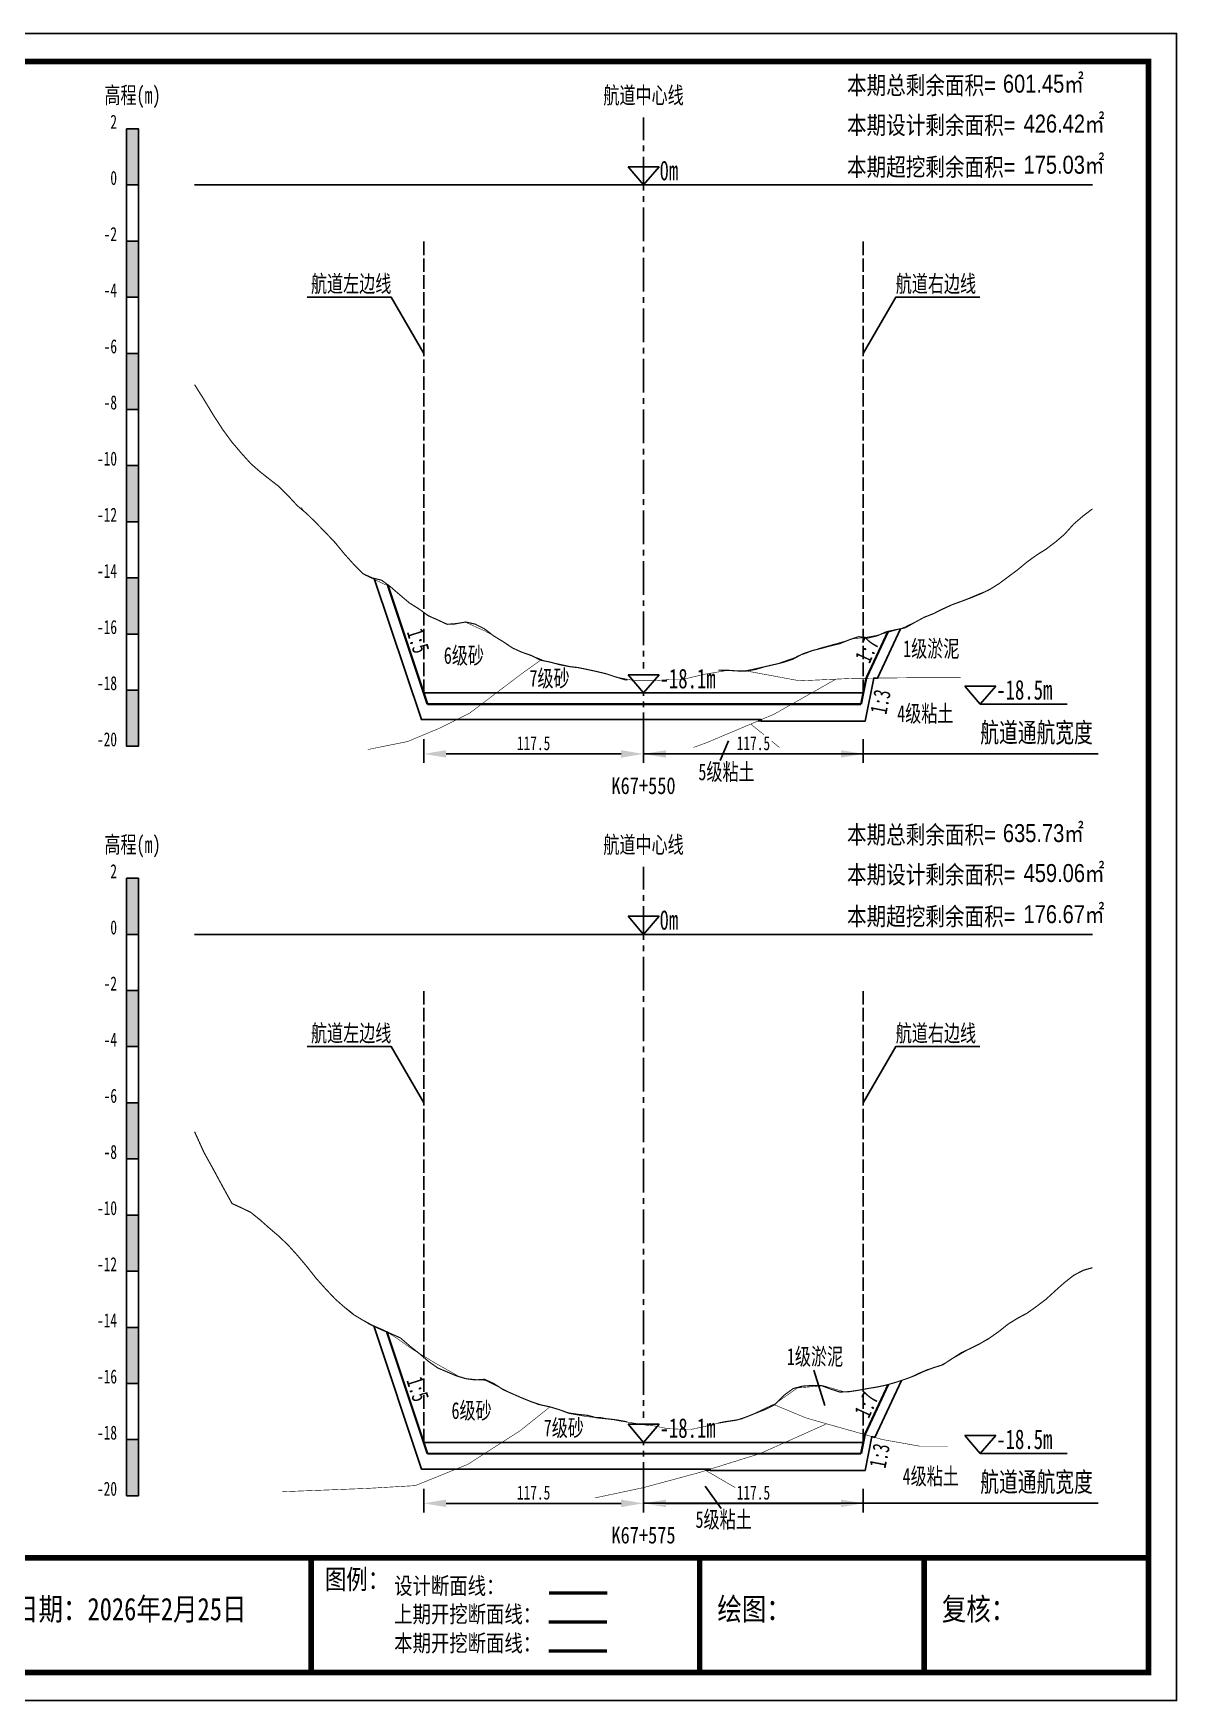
# Model space of a CAD drawing. Header units: millimetres. Extents: x 0 to 2247, y -8564 to 0.
# Drawn here: x 216.3 to 420, y -742.5 to -445.5 of the extents above; entities that cross this region are included whole.
import ezdxf
from ezdxf.enums import TextEntityAlignment as Align

# ---------------------------------------------------------------- set-up
doc = ezdxf.new("R2010")
doc.units = ezdxf.units.MM
for name, pattern in [('ACAD_ISO02W100', [15, 12, -3]), ('ACAD_ISO05W100', [33, 24, -3, 0, -3, 0, -3]), ('CENTER2', [1.125, 0.75, -0.125, 0.125, -0.125])]:
    doc.linetypes.add(name, pattern=pattern)
for name, color, linetype in [('0-航道左右边线标注', 8, 'Continuous'), ('1-疏浚底高', 7, 'Continuous'), ('1-通航宽度', 7, 'Continuous'), ('1-通航底高', 7, 'Continuous'), ('202602', 1, 'Continuous'), ('DMX', 20, 'Continuous'), ('L1', 7, 'Continuous'), ('图幅内框线', 24, 'Continuous'), ('图幅外框线', 145, 'Continuous'), ('地质分层', 6, 'Continuous'), ('坡比', 1, 'Continuous'), ('尺寸标注', 1, 'Continuous'), ('开挖线', 4, 'Continuous'), ('标尺', 7, 'Continuous'), ('桩号', 1, 'Continuous'), ('超挖框', 7, 'Continuous'), ('超挖线', 3, 'Continuous'), ('辅助框', 7, 'Continuous'), ('通航底面线', 7, 'ACAD_ISO02W100'), ('面积标注', 2, 'Continuous')]:
    doc.layers.add(name, color=color, linetype=linetype)
doc.styles.get("Standard").update_dxf_attribs({"font": 'arial.ttf'})
doc.styles.add('仿宋', font='仿宋_GB2312.ttf', dxfattribs={"width": 0.8})
doc.styles.add('仿宋GB2312', font='仿宋_GB2312.ttf', dxfattribs={"width": 0.7, "height": 2.5})
doc.styles.add('仿宋体', font='仿宋_GB2312.ttf', dxfattribs={"width": 0.8})
doc.dimstyles.new('2000', dxfattribs={"dimtxt": 3, "dimasz": 2.5, "dimexe": 1.25, "dimexo": 0.625, "dimtad": 1, "dimlfac": 2, "dimtxsty": 'Standard', "dimcen": 2.5, "dimazin": 3, "dimtfac": 1, "dimtmove": 0, "dimatfit": 3, "dimtfill": 1})

# ---------------------------------------------------------------- blocks, each defined once
blk = doc.blocks.new('标尺')
at = {"layer": '标尺', "linetype": 'Continuous'}
for points in [[(-2.116669999959412, 100), (0, 100), (0, 90), (-2.116669999959412, 90)], [(-2.116669999959412, 80), (0, 80), (0, 70), (-2.116669999959412, 70)], [(-2.116669999959412, 60), (0, 60), (0, 50), (-2.116669999959412, 50)], [(-2.116669999959412, 40), (0, 40), (0, 30), (-2.116669999959412, 30)], [(-2.116669999959412, 20), (0, 20), (0, 10), (-2.116669999959412, 10)], [(-2.116669999959412, 0), (0, 0), (0, -10), (-2.116669999959412, -10)]]:
    blk.add_hatch(color=256, dxfattribs=at).paths.add_polyline_path(points)
for p, q in [((-2.116669999959412, -10), (-2.116669999959412, 100)), ((0, -10), (0, 100)), ((-2.116669999959412, 80), (0, 80)), ((-2.116669999959412, 70), (0, 70)), ((-2.116669999959412, 60), (0, 60)), ((-2.116669999959412, 50), (0, 50)), ((-2.116669999959412, 40), (0, 40)), ((-2.116669999959412, 30), (0, 30)), ((-2.116669999959412, 20), (0, 20)), ((-2.116669999959412, 10), (0, 10)), ((-2.116669999959412, 0), (0, 0)), ((-2.116669999959412, -10), (0, -10))]:
    blk.add_line(p, q, dxfattribs=at)
at = {"layer": '标尺'}
for points in [[(-2.116669999959412, 100), (0, 100), (0, 90), (-2.116669999959412, 90)], [(-2.116669999959412, 100), (0, 100), (0, 90), (-2.116669999959412, 90)], [(-2.116669999959412, 80), (0, 80), (0, 70), (-2.116669999959412, 70)], [(-2.116669999959412, 80), (0, 80), (0, 70), (-2.116669999959412, 70)], [(-2.116669999959412, 60), (0, 60), (0, 50), (-2.116669999959412, 50)], [(-2.116669999959412, 60), (0, 60), (0, 50), (-2.116669999959412, 50)], [(-2.116669999959412, 40), (0, 40), (0, 30), (-2.116669999959412, 30)], [(-2.116669999959412, 40), (0, 40), (0, 30), (-2.116669999959412, 30)], [(-2.116669999959412, 20), (0, 20), (0, 10), (-2.116669999959412, 10)], [(-2.116669999959412, 20), (0, 20), (0, 10), (-2.116669999959412, 10)], [(-2.116669999959412, 0), (0, 0), (0, -10), (-2.116669999959412, -10)], [(-2.116669999959412, 0), (0, 0), (0, -10), (-2.116669999959412, -10)]]:
    blk.add_lwpolyline(points, close=True, dxfattribs=at)
at = {"layer": '标尺', "style": '仿宋GB2312', "width": 0.7}
blk.add_text('高程(m)', height=3, dxfattribs=at).set_placement((-1.058334999950601, 106.0000000009313), align=Align.MIDDLE_CENTER)
for s, p in [('2', (-3.816669999971053, 100)), ('0', (-3.816669999971053, 90)), ('-2', (-3.816669999971053, 80)), ('-4', (-3.816669999971053, 70)), ('-6', (-3.816669999971053, 60)), ('-8', (-3.816669999971053, 50)), ('-10', (-3.816669999971053, 40)), ('-12', (-3.816669999971053, 30)), ('-14', (-3.816669999971053, 20)), ('-16', (-3.816669999971053, 10)), ('-18', (-3.816669999971053, 0)), ('-20', (-3.816669999971053, -10))]:
    blk.add_text(s, height=2.5, dxfattribs=at).set_placement(p, align=Align.RIGHT)
blk = doc.blocks.new('疏浚底高')
at = {"layer": '1-疏浚底高'}
for p, q in [((-2.762500616780015, 3.232125726994127), (0, 0)), ((2.762500616838223, 3.232125726994127), (-2.762500616780015, 3.232125726994127)), ((0, 0), (2.762500616838223, 3.232125726994127)), ((-5.9237936512e-06, -6.9327652454e-06), (15.51466270413067, -6.9327652454e-06))]:
    blk.add_line(p, q, dxfattribs=at)
at = {"layer": '1-疏浚底高', "style": '仿宋', "width": 0.7}
blk.add_attdef('疏浚底高', (2.856123796140308, 0.8203236390836535), '', height=3.5, dxfattribs=at)
blk = doc.blocks.new('通航底高')
at = {"layer": '1-通航底高'}
for p, q in [((-2.762494692986364, 3.232132659759372), (5.9237936512e-06, 6.9327652454e-06)), ((2.762506540631874, 3.232132659759372), (-2.762494692986364, 3.232132659759372)), ((5.9237936512e-06, 6.9327652454e-06), (2.762506540631874, 3.232132659759372))]:
    blk.add_line(p, q, dxfattribs=at)
at = {"layer": '1-通航底高', "style": '仿宋', "width": 0.7}
blk.add_attdef('通航底高', (2.856129719933959, 0.8203305718488991), '', height=3.5, dxfattribs=at)
blk = doc.blocks.new('*D168')
at = {"layer": 'Defpoints', "color": 0}
for p in [(285.833333333492, -562.9999999999999), (325, -562.9999999999999), (325, -573.8544423117846)]:
    blk.add_point(p, dxfattribs=at)
at = {"layer": '尺寸标注', "color": 0, "lineweight": -2, "ltscale": 0.5}
for p, q in [((285.833333333492, -571.25), (285.833333333492, -575.4544423117846)), ((325, -571.25), (325, -575.4544423117846)), ((289.833333333492, -573.8544423117846), (321, -573.8544423117846))]:
    blk.add_line(p, q, dxfattribs=at)
at = {"layer": '尺寸标注', "color": 0}
for points in [[(289.833333333492, -573.1877756451178), (289.833333333492, -574.5211089784513), (285.833333333492, -573.8544423117846)], [(321, -574.5211089784513), (321, -573.1877756451178), (325, -573.8544423117846)]]:
    blk.add_solid(points, dxfattribs=at)
at = {"layer": '尺寸标注', "color": 0, "insert": (305.416666666746, -571.958013740356), "char_height": 2.5, "attachment_point": 5, "style": '仿宋GB2312', "bg_fill": 3, "box_fill_scale": 1.1, "bg_fill_color": 257, "bg_fill_transparency": 0}
blk.add_mtext('117.5', dxfattribs=at)
blk = doc.blocks.new('*D169')
at = {"layer": 'Defpoints', "color": 0}
for p in [(285.833333333811, -696.4999999999995), (325, -696.4999999999995), (325, -707.3544123981565)]:
    blk.add_point(p, dxfattribs=at)
at = {"layer": '尺寸标注', "color": 0, "lineweight": -2, "ltscale": 0.5}
for p, q in [((285.833333333811, -704.75), (285.833333333811, -708.9544123981564)), ((325, -704.75), (325, -708.9544123981564)), ((289.833333333811, -707.3544123981565), (321, -707.3544123981565))]:
    blk.add_line(p, q, dxfattribs=at)
at = {"layer": '尺寸标注', "color": 0}
for points in [[(289.833333333811, -706.6877457314896), (289.833333333811, -708.0210790648227), (285.833333333811, -707.3544123981565)], [(321, -708.0210790648227), (321, -706.6877457314896), (325, -707.3544123981565)]]:
    blk.add_solid(points, dxfattribs=at)
at = {"layer": '尺寸标注', "color": 0, "insert": (305.4166666669055, -705.4579838267279), "char_height": 2.5, "attachment_point": 5, "style": '仿宋GB2312', "bg_fill": 3, "box_fill_scale": 1.1, "bg_fill_color": 257, "bg_fill_transparency": 0}
blk.add_mtext('117.5', dxfattribs=at)
blk = doc.blocks.new('*D180')
at = {"layer": 'Defpoints', "color": 0}
for p in [(325, -562.9999999999999), (364.1666666661711, -562.9999999999999), (364.1666666661711, -573.8543889051197)]:
    blk.add_point(p, dxfattribs=at)
at = {"layer": '尺寸标注', "color": 0, "lineweight": -2, "ltscale": 0.5}
for p, q in [((325, -571.25), (325, -575.4543889051197)), ((364.1666666661711, -571.25), (364.1666666661711, -575.4543889051197)), ((329, -573.8543889051197), (360.166666666171, -573.8543889051197))]:
    blk.add_line(p, q, dxfattribs=at)
at = {"layer": '尺寸标注', "color": 0}
for points in [[(329, -573.1877222384531), (329, -574.5210555717862), (325, -573.8543889051197)], [(360.166666666171, -574.5210555717862), (360.166666666171, -573.1877222384531), (364.1666666661711, -573.8543889051197)]]:
    blk.add_solid(points, dxfattribs=at)
at = {"layer": '尺寸标注', "color": 0, "insert": (344.5833333330855, -571.957960333691), "char_height": 2.5, "attachment_point": 5, "style": '仿宋GB2312', "bg_fill": 3, "box_fill_scale": 1.1, "bg_fill_color": 257, "bg_fill_transparency": 0}
blk.add_mtext('117.5', dxfattribs=at)
blk = doc.blocks.new('*D181')
at = {"layer": 'Defpoints', "color": 0}
for p in [(325, -696.4999999999995), (364.1666666665539, -696.4999999999995), (364.1666666665539, -707.3543589807359)]:
    blk.add_point(p, dxfattribs=at)
at = {"layer": '尺寸标注', "color": 0, "lineweight": -2, "ltscale": 0.5}
for p, q in [((325, -704.75), (325, -708.954358980736)), ((364.1666666665539, -704.75), (364.1666666665539, -708.954358980736)), ((329, -707.3543589807359), (360.166666666554, -707.3543589807359))]:
    blk.add_line(p, q, dxfattribs=at)
at = {"layer": '尺寸标注', "color": 0}
for points in [[(329, -706.687692314069), (329, -708.0210256474027), (325, -707.3543589807359)], [(360.166666666554, -708.0210256474027), (360.166666666554, -706.687692314069), (364.1666666665539, -707.3543589807359)]]:
    blk.add_solid(points, dxfattribs=at)
at = {"layer": '尺寸标注', "color": 0, "insert": (344.583333333277, -705.4579304093071), "char_height": 2.5, "attachment_point": 5, "style": '仿宋GB2312', "bg_fill": 3, "box_fill_scale": 1.1, "bg_fill_color": 257, "bg_fill_transparency": 0}
blk.add_mtext('117.5', dxfattribs=at)

msp = doc.modelspace()

# ---------------------------------------------------------------- linework, layer by layer
at = {"layer": '0-航道左右边线标注', "linetype": 'ACAD_ISO02W100', "ltscale": 0.2}
for points in [[(285.8333333334922, -562.9999999999999), (285.8333333334922, -482.5)], [(364.1666666661708, -562.9999999999999), (364.1666666661708, -482.5)], [(285.833333333811, -696.4999999999995), (285.833333333811, -616)], [(364.1666666665542, -696.4999999999995), (364.1666666665542, -616)]]:
    msp.add_lwpolyline(points, dxfattribs=at)
at = {"layer": '0-航道左右边线标注'}
for points in [[(285.833333333492, -502.5), (280.0598306416248, -492.4999999999835), (265.0598306416248, -492.4999999999398)], [(364.1666666661711, -502.5), (369.9401693580965, -492.5000000000164), (384.9401693580965, -492.50000000006)], [(285.833333333811, -636), (280.0598306419438, -625.9999999999836), (265.0598306419438, -625.9999999999401)], [(364.1666666665539, -636), (369.9401693584793, -626.0000000000164), (384.9401693584793, -626.0000000000599)]]:
    msp.add_lwpolyline(points, dxfattribs=at)
at = {"layer": '1-通航宽度'}
for points in [[(325, -573.85), (406, -573.85)], [(325, -707.35), (406, -707.35)]]:
    msp.add_lwpolyline(points, dxfattribs=at)
at = {"layer": 'DMX', "color": 7, "linetype": 'Continuous', "const_width": 0.2}
for points in [[(244.9999999999998, -508.0699999998314), (244.9999999999998, -508.0699999998314), (246.6666666666861, -510.714999999851), (248.3333333333139, -513.4700000002048), (250, -516.0499999998137), (251.6666666666861, -518.3199999998321), (253.3333333333139, -520.2749999999069), (255, -522.1349999997761), (256.6666666666861, -523.5899999998508), (258.3333333333139, -524.9100000001488), (260, -526.2000000001862), (261.6666666666861, -527.8599999998696), (263.3333333333139, -529.6549999997949), (265, -531.0649999999441), (266.6666666666861, -532.7000000001862), (268.3333333333139, -534.4199999999252), (270, -536.1549999997951), (271.6666666666861, -538.1949999998321), (273.3333333333139, -540.0550000001676), (275, -541.75), (276.6666666666861, -542.5099999997764), (278.3333333333139, -542.910000000149), (280, -544.160000000149), (281.6666666666861, -545.6000000000931), (283.3333333333139, -546.9999999999998), (285, -548.0350000001489), (286.6666666666861, -549.2650000001304), (288.3333333333139, -549.9900000002234), (290, -550.7700000000186), (291.6666666666861, -550.6450000000186), (293.3333333333139, -550.3599999998696), (295, -550.7349999998695), (296.6666666666861, -551.5800000000742), (298.3333333333139, -552.8549999999811), (300, -553.8700000001116), (301.6666666666861, -554.9950000001116), (303.333333333314, -555.7450000001116), (305, -556.3199999998324), (306.6666666666861, -557.160000000149), (308.3333333333139, -557.4950000001116), (310, -557.9399999999441), (311.6666666666861, -558.2799999997951), (313.3333333333139, -558.4849999998696), (315, -558.8199999998321), (316.6666666666861, -559.1800000001676), (318.3333333333139, -559.5750000001863), (320, -560.1299999998881), (321.6666666666861, -560.6349999997765), (323.3333333333139, -560.8700000001118), (325, -560.8749999999998), (326.6666666666861, -560.8100000000558), (328.333333333314, -560.6749999998137), (330, -560.5849999999627), (331.6666666666861, -560.5150000001303), (333.3333333333139, -560.2200000002048), (335, -559.8849999997765), (336.6666666666861, -559.4199999999252), (338.3333333333139, -558.9550000000745), (340, -558.9599999999627), (341.6666666666861, -559.0750000001862), (343.3333333333139, -559.0800000000744), (345, -558.7999999998137), (346.6666666666861, -558.3050000001676), (348.3333333333139, -557.9300000001676), (350, -557.5249999999068), (351.6666666666861, -556.9599999999627), (353.333333333314, -556.0499999998137), (355, -555.4750000000931), (356.6666666666861, -555.0600000000558), (358.3333333333139, -554.6000000000931), (360, -554.2050000000743), (361.6666666666861, -553.5299999997951), (363.3333333333139, -552.9649999998508), (365, -553.2099999999627), (366.6666666666861, -552.8050000001676), (368.3333333333139, -552.0699999998321), (370, -551.7250000000931), (371.6666666666861, -551.3799999998881), (373.3333333333139, -550.4300000001676), (375, -549.5200000000186), (376.6666666666861, -548.8700000001116), (378.333333333314, -548.0299999997951), (380, -547.2700000000186), (381.6666666666861, -546.6699999999255), (383.3333333333139, -546.0400000000371), (385, -545.3650000002235), (386.6666666666861, -544.5800000000745), (388.3333333333139, -543.535000000149), (390, -542.2949999999254), (391.6666666666861, -541.0600000000559), (393.3333333333139, -539.6699999999253), (395, -538.464999999851), (396.6666666666861, -537.4249999998137), (398.3333333333139, -536.1650000000373), (400, -534.7549999998881), (401.6666666666861, -532.8999999999068), (403.3333333333139, -531.4649999998509), (404.9999999999998, -530.2050000000745)], [(244.9999999999998, -641.1499999999057), (244.9999999999998, -641.1499999999057), (246.6666666666861, -644.8250000001863), (248.3333333333139, -647.8250000001862), (250, -650.9150000000373), (251.6666666666861, -653.9350000000559), (253.3333333333139, -654.7050000000742), (255, -655.5099999997763), (256.6666666666861, -656.8500000000931), (258.3333333333139, -658.3349999999627), (260, -659.7549999998882), (261.6666666666861, -661.3450000002049), (263.3333333333139, -663.1850000000557), (265, -665.1549999997951), (266.6666666666861, -667.2799999997951), (268.3333333333139, -669.1299999998882), (270, -670.8999999999068), (271.6666666666861, -672.3749999999999), (273.3333333333139, -673.7349999998696), (275, -674.7299999999811), (276.6666666666861, -675.6400000001304), (278.3333333333139, -676.3549999999811), (280, -677.1349999997765), (281.6666666666861, -677.8799999998882), (283.3333333333139, -679.3100000000557), (285, -680.6349999997763), (286.6666666666861, -682.0550000001676), (288.3333333333139, -683.2349999998696), (290, -683.9449999998322), (291.6666666666861, -684.6499999999068), (293.3333333333139, -685.1400000001302), (295, -685.3700000001118), (296.6666666666861, -685.2599999997765), (298.3333333333139, -686.0150000001302), (300, -687.1099999998696), (301.6666666666861, -687.8500000000931), (303.333333333314, -688.5750000001863), (305, -689.2549999998884), (306.6666666666861, -689.8100000000559), (308.3333333333139, -690.1699999999252), (310, -690.6699999999252), (311.6666666666861, -691.2650000001303), (313.3333333333139, -691.5049999998884), (315, -691.6800000001676), (316.6666666666861, -692.1049999999809), (318.3333333333139, -692.2749999999068), (320, -692.4649999998511), (321.6666666666861, -692.75), (323.3333333333139, -693.2149999998506), (325, -693.4300000001676), (326.6666666666861, -693.4350000000557), (328.333333333314, -693.7900000000373), (330, -694.2099999999627), (331.6666666666861, -694.2700000000186), (333.3333333333139, -694.2450000001116), (335, -693.8599999998697), (336.6666666666861, -693.4599999999627), (338.3333333333139, -693.0499999998137), (340, -692.7599999997765), (341.6666666666861, -692.5099999997763), (343.3333333333139, -691.9550000000745), (345, -691.2900000000373), (346.6666666666861, -690.6299999998884), (348.3333333333139, -689.7999999998137), (350, -688.125), (351.6666666666861, -686.9100000001489), (353.333333333314, -686.4700000002049), (355, -686.3650000002235), (356.6666666666861, -686.3650000002235), (358.3333333333139, -686.9950000001116), (360, -687.5299999997951), (361.6666666666861, -687.4550000000745), (363.3333333333139, -687.2050000000743), (365, -686.8950000000186), (366.6666666666861, -686.6249999999999), (368.3333333333139, -686.2700000000186), (370, -685.7799999997951), (371.6666666666861, -685.2299999999813), (373.3333333333139, -684.6000000000931), (375, -683.8250000001862), (376.6666666666861, -683.1949999998322), (378.333333333314, -682.6749999998137), (380, -681.5699999998322), (381.6666666666861, -680.4999999999997), (383.3333333333139, -679.7250000000931), (385, -678.8799999998882), (386.6666666666861, -677.9049999997951), (388.3333333333139, -676.7299999999814), (390, -675.3999999999068), (391.6666666666861, -674.375), (393.3333333333139, -673.4849999998695), (395, -672.2999999998137), (396.6666666666861, -671.0449999999255), (398.3333333333139, -669.5200000000186), (400, -668.035000000149), (401.6666666666861, -666.7250000000931), (403.3333333333139, -665.8549999999811), (404.9999999999998, -665.375)]]:
    msp.add_lwpolyline(points, dxfattribs=at)
at = {"layer": 'L1', "linetype": 'CENTER2', "ltscale": 8}
for p, q in [((324.9999999999996, -572.5), (324.9999999999996, -460.5)), ((324.9999999999996, -705.9999999990687), (324.9999999999996, -593.9999999990686))]:
    msp.add_line(p, q, dxfattribs=at)
at = {"layer": 'L1'}
for p, q in [((322.2374993832196, -469.2678742727729), (324.9999999999996, -472.4999999997671)), ((327.7625006168379, -469.2678742727729), (322.2374993832196, -469.2678742727729)), ((324.9999999999996, -472.4999999997671), (327.7625006168379, -469.2678742727729)), ((244.9999999999997, -472.4999999997671), (404.9999999999996, -472.5000000002328)), ((322.2374993832196, -602.7678742718417), (324.9999999999996, -605.9999999988357)), ((327.7625006168379, -602.7678742718417), (322.2374993832196, -602.7678742718417)), ((324.9999999999996, -605.9999999988357), (327.7625006168379, -602.7678742718417)), ((244.9999999999997, -605.9999999988357), (404.9999999999996, -605.9999999993014))]:
    msp.add_line(p, q, dxfattribs=at)
at = {"layer": '地质分层', "linetype": 'ACAD_ISO05W100', "ltscale": 0.2, "const_width": 0.1, "flags": 128}
for points in [[(275.8333871670184, -573.0836663488299), (282.9803423918784, -571.64864537213), (288.7124453298747, -569.2468413896858), (294.0181115455926, -566.5968382665887), (303.0030341465026, -559.7847264921292), (306.6666666666861, -557.160000000149)], [(333.9054349855237, -572.6975259110925), (336.1956786736846, -571.8739338228479), (348.2152440063655, -566.8068529237062), (359.2948013839778, -560.5372945102863)], [(343.3333333333139, -559.0800000000744), (352.816793769598, -560.8347997758536), (362.1289817616343, -560.4071335662156), (374.1664774639648, -560.266955586616), (381.5003767666436, -560.2759059900678)], [(344.1215790794812, -568.5326167750172), (349.2383615306236, -572.7348556800926)], [(260.6172072235495, -705.2842620080338), (275.8333871670184, -704.6891108988782), (284.3191553615034, -704.1960042407736), (293.6710118874907, -700.4195588687434), (303.0228684116155, -694.4055027896537), (308.3333333333139, -690.1699999999252)], [(348.3333333333139, -689.7999999998137), (354.0068497434258, -692.1602551871907), (360.3538149353117, -693.9549258900805), (367.583404975012, -695.9901588363573), (374.1664774639648, -697.159666464664), (379.2384081402183, -697.1643762640138)], [(316.3182119396729, -706.3916348648648), (325, -704.5499998214653), (334.6868372140452, -701.9380406229758), (345.7359607275575, -698.5), (357.6355544041144, -693.1863093324936)], [(336.0946056141401, -701.5), (343.3260973803698, -705.6928359763698), (345.2642593953547, -706.787176575867)]]:
    msp.add_lwpolyline(points, dxfattribs=at)
at = {"layer": '地质分层'}
for points in [[(338.6583247380477, -575.0168913537891), (340.1334498028008, -571.4962597066877)], [(355.3575654313972, -683.6140269364005), (357.2826039978973, -689.9034255178556)], [(336.0114570434816, -704.3028841899577), (338.8273771468812, -708.3004427646374)]]:
    msp.add_lwpolyline(points, dxfattribs=at)
at = {"layer": '开挖线', "linetype": 'Continuous', "const_width": 0.4, "flags": 128}
for points in [[(286.4999999993167, -565), (279.4044444437948, -543.7133333330002)], [(364.6912074341434, -560.3772961625785), (368.593032591742, -552.016242253379)], [(363.7666666667067, -565), (364.6912074341434, -560.3772961625785)], [(286.4999999993167, -565), (363.7666666667067, -565)], [(286.4999999996355, -698.5), (279.2634281197552, -676.7902843599164)], [(364.4453181591913, -695.106742537402), (368.6066272716272, -686.1896515821188)], [(363.7666666667067, -698.5), (364.4453181591913, -695.106742537402)], [(286.4999999996355, -698.5), (363.7666666667067, -698.5)]]:
    msp.add_lwpolyline(points, dxfattribs=at)
at = {"layer": '超挖线', "linetype": 'ACAD_ISO02W100', "ltscale": 0.5, "const_width": 0.2, "flags": 128}
for points in [[(285.4166548184485, -567.75), (277.0325958171018, -542.5978229959602)], [(366.7021355926847, -560.3538786799596), (370.8068913474772, -551.5579734910679)], [(364.499999966707, -567.9999999999997), (366.0276533465574, -560.3617331009186)], [(285.4166548184485, -567.75), (345.9780154861419, -567.75)], [(345.384993311643, -567.9999999999997), (364.499999966707, -567.9999999999997)], [(285.4166548187673, -701.25), (276.9155832191382, -675.7467852011122)], [(366.2130812247034, -695.6043931112773), (370.9430236524631, -685.4688021945911)], [(364.499999966707, -701.5), (365.7075823749824, -695.4620879587576)], [(285.4166548187673, -701.25), (336.8980518735719, -701.25)], [(336.0946056141188, -701.5), (364.499999966707, -701.5)]]:
    msp.add_lwpolyline(points, dxfattribs=at)
at = {"layer": '辅助框', "color": 24, "true_color": 0x992600, "const_width": 1}
for points in [[(25.00000000129626, -717.081966023392), (415.0000000012961, -717.081966023392)], [(265.7794398829585, -717.081966023392), (265.7794398829585, -737.5)], [(335.0000000012963, -717.081966023392), (335.0000000012963, -737.5)], [(335.0000000012963, -717.081966023392), (375.0000000012962, -717.081966023392), (375.0000000012962, -737.5)]]:
    msp.add_lwpolyline(points, dxfattribs=at)
at = {"layer": '辅助框', "color": 7, "lineweight": 50}
msp.add_lwpolyline([(308.189302462856, -723.2804354561224), (318.5478020726367, -723.2804354561224)], dxfattribs=at)
at = {"layer": '辅助框', "color": 5, "lineweight": 50}
msp.add_lwpolyline([(308.1174271607373, -728.4436982909514), (318.4759267705189, -728.4436982909514)], dxfattribs=at)
at = {"layer": '辅助框', "color": 1, "lineweight": 50}
msp.add_lwpolyline([(308.1174271594407, -733.6069611257808), (318.4759267692223, -733.6069611257808)], dxfattribs=at)

# ---------------------------------------------------------------- block references
at = {"layer": '1-疏浚底高'}
for p in [(385, -565), (385, -698.5)]:
    msp.add_blockref('疏浚底高', p, dxfattribs=at).add_auto_attribs({'疏浚底高': '-18.5m'})
at = {"layer": '标尺'}
for p in [(234.9999999999996, -562.5), (234.9999999999996, -695.9999999990685)]:
    msp.add_blockref('标尺', p, dxfattribs=at)

# ---------------------------------------------------------------- texts
at = {"layer": '0-航道左右边线标注', "style": '仿宋', "width": 0.7}
for p in [(280.0598306416248, -492.4999999999835), (280.0598306419438, -625.9999999999836)]:
    msp.add_text('航道左边线', height=3, dxfattribs=at).set_placement(p, align=Align.BOTTOM_RIGHT)
for p in [(369.9401693580965, -492.5000000000164), (369.9401693584793, -626.0000000000164)]:
    msp.add_text('航道右边线', height=3, dxfattribs=at).set_placement(p, align=Align.BOTTOM_LEFT)
at = {"layer": '1-通航宽度', "style": '仿宋', "width": 0.7}
for p in [(385, -572.85), (385, -706.35)]:
    msp.add_text('航道通航宽度', height=3.5, dxfattribs=at).set_placement(p, align=Align.BOTTOM_LEFT)
at = {"layer": 'L1', "style": '仿宋', "width": 0.7}
for p in [(324.9999999999996, -456.5289215608498), (324.9999999999996, -590.0289215599181)]:
    msp.add_text('航道中心线', height=3, dxfattribs=at).set_placement(p, align=Align.MIDDLE_CENTER)
for p in [(327.8561237953251, -471.6796694293152), (327.8561237953251, -605.1796694283837)]:
    msp.add_text('0m ', height=3.5, dxfattribs=at).set_placement(p)
at = {"layer": '地质分层', "linetype": 'Continuous', "width": 0.7}
for s, style, p in [('6级砂', '仿宋GB2312', (292.9926897827555, -556.3200461292945)), ('1级淤泥', '仿宋体', (376.2727906429266, -555.0943976422168)), ('7级砂', '仿宋GB2312', (308.2544546548398, -560.3853372599078)), ('4级粘土', '仿宋GB2312', (375.2067499641927, -566.6557954234995)), ('5级粘土', '仿宋体', (339.7871822726795, -577.0386343828468)), ('1级淤泥', '仿宋体', (355.5534632171838, -681.1947988847752)), ('6级砂', '仿宋体', (294.3614909096815, -690.8184820871572)), ('7级砂', '仿宋GB2312', (310.7960027989121, -693.9022377194304)), ('4级粘土', '仿宋GB2312', (376.1837332087744, -702.5160289768864)), ('5级粘土', '仿宋体', (339.2729102145079, -710.2223672290421))]:
    msp.add_text(s, height=3, dxfattribs=dict(at, style=style)).set_placement(p, align=Align.MIDDLE_CENTER)
at = {"layer": '坡比', "style": '仿宋体', "width": 0.7}
for s, rotation, p in [('1:5', 288, (284.849581595555, -553.724189468161)), ('1:7', 65, (364.8297575147148, -555.3509901735392)), ('1:5', 288, (284.7790815958433, -687.0126894680652)), ('1:7', 65, (364.7136012464375, -689.8024372483438))]:
    msp.add_text(s, height=3, rotation=rotation, dxfattribs=at).set_placement(p, align=Align.MIDDLE)
at = {"layer": '辅助框', "insert": (268.2275972764471, -719.1319541339569), "char_height": 3.5, "width": 20.65205776894732, "attachment_point": 1, "style": '仿宋'}
msp.add_mtext('{\\C3;图例：}', dxfattribs=at)
at = {"layer": '辅助框', "color": 7, "lineweight": 50, "insert": (280.5660395274574, -720.5513457099989), "char_height": 3, "width": 26.24716962347822, "attachment_point": 1, "style": '仿宋'}
msp.add_mtext('设计断面线：', dxfattribs=at)
at = {"layer": '辅助框', "lineweight": 0, "char_height": 4, "width": 115.8863471220259, "attachment_point": 1, "style": '仿宋'}
for s, insert in [('{\\fKaiTi|b0|i0|c134|p49;\\W0.8;测量日期：2026年2月25日}', (204.0952987260236, -724.1820425070844)), ('{\\fKaiTi|b0|i0|c134|p49;\\W0.8;绘图：}', (338.1550933707662, -724.1820425070844)), ('{\\fKaiTi|b0|i0|c134|p49;\\W0.8;复核：}', (378.1550933707662, -724.1820425070844))]:
    msp.add_mtext(s, dxfattribs=dict(at, insert=insert))
at = {"layer": '辅助框', "color": 5, "insert": (280.566039528754, -725.5970998634731), "char_height": 3, "width": 26.24716962347822, "attachment_point": 1, "style": '仿宋'}
msp.add_mtext('上期开挖断面线：', dxfattribs=at)
at = {"layer": '辅助框', "color": 1, "insert": (280.5660395274574, -730.7603626983031), "char_height": 3, "width": 26.24716962347822, "attachment_point": 1, "style": '仿宋'}
msp.add_mtext('本期开挖断面线：', dxfattribs=at)
at = {"layer": '面积标注', "color": 10, "width": 0.8}
for s, p in [('本期总剩余面积=', (361.2486816022499, -456.346309882648)), ('601.45㎡', (389.0361008585198, -456.0610842746008)), ('本期设计剩余面积=', (361.2486816022499, -463.456656091846)), ('426.42㎡', (392.7275087778974, -463.175958562088)), ('本期超挖剩余面积=', (361.2486816022499, -470.9008747055388)), ('175.03㎡', (392.7148063540606, -470.5021077705301)), ('本期总剩余面积=', (361.2486816022499, -589.8463098817168)), ('635.73㎡', (389.0361008585198, -589.56108427367)), ('本期设计剩余面积=', (361.2486816022499, -596.9566560909147)), ('459.06㎡', (392.7275087778974, -596.6759585611567)), ('本期超挖剩余面积=', (361.2486816022499, -604.4008747046078)), ('176.67㎡', (392.7148063540606, -604.002107769598))]:
    msp.add_text(s, height=3.2, dxfattribs=at).set_placement(p)

# ---------------------------------------------------------------- wipeouts: each hides what was drawn before it
for points in [[(319.1678378378378, -581.1059270267945), (319.1678378378378, -577.9518729727404), (330.76729729729726, -577.9518729727404), (330.76729729729726, -581.1059270267945)], [(319.1678378378378, -714.6059270258631), (319.1678378378378, -711.451872971809), (330.76729729729726, -711.451872971809), (330.76729729729726, -714.6059270258631)]]:
    msp.add_wipeout(points).dxf.layer = '桩号'

# ---------------------------------------------------------------- next in the draw order: texts
at = {"layer": '桩号', "style": '仿宋', "width": 0.8}
for s, p in [('K67+550', (325, -579.5289000000002)), ('K67+575', (325, -713.0289000000002))]:
    msp.add_text(s, height=3, dxfattribs=at).set_placement(p, align=Align.MIDDLE)

# ---------------------------------------------------------------- next in the draw order: wipeouts: each hides what was drawn before it
for points in [[(338.3219318258416, -563.0000069327652), (322.1304279924807, -563.0000069327652), (322.1304279924807, -558.6510166430635), (338.3219318258416, -558.6510166430635)], [(338.3219377496353, -696.4999999999995), (322.1304339162744, -696.4999999999995), (322.1304339162744, -692.1510097102978), (338.3219377496353, -692.1510097102978)]]:
    msp.add_wipeout(points).dxf.layer = '1-通航底高'

# ---------------------------------------------------------------- next in the draw order: linework, layer by layer
at = {"layer": '202602', "color": 1, "linetype": 'Continuous', "const_width": 0.1}
for points in [[(264.01, -529.9500000000003), (264.1263333333331, -530.1000022888182), (264.233, -530.3000020980833), (265.4330000000001, -531.5000009536744), (265.779666666667, -531.7999982833863), (266.069666666667, -532.1000003814705), (268.653, -534.7499990463263), (269.293, -535.4500007629393), (272.363, -539.0000009536743), (274.409666666667, -541.050000190735), (275.349666666667, -541.9999980926514), (278.856333333333, -543.6499977111824), (279.316333333333, -543.6999988555913), (279.683, -543.9499998092653), (282.663, -546.4499998092653), (283.526333333333, -547.1500015258794), (283.6496666666671, -547.2499990463263), (283.876333333333, -547.3999977111824), (286.553, -549.0999984741214), (288.9430000000001, -550.3000020980843), (290.3196666666671, -550.7999992370613), (291.4530000000001, -550.7499980926513), (293.216333333333, -550.3499984741214), (295.356333333333, -551.3500022888182), (296.719666666667, -551.9500017166145), (298.199666666667, -552.7499961853033), (299.256333333333, -553.4500026702884), (300.189666666667, -553.9500045776374), (302.153, -555.2499961853032), (304.5063333333331, -556.1999988555913), (305.286333333333, -556.4999961853033), (306.1063333333331, -556.7500019073494), (307.506333333333, -557.3499965667723), (308.173, -557.4499988555913), (311.843, -558.2499980926513), (313.4496666666671, -558.5499954223633), (316.476333333333, -559.1499996185303), (317.316333333333, -559.3000030517583), (317.593, -559.3999958038333), (319.066333333333, -559.8499965667723), (320.326333333333, -560.2000045776374), (320.566333333333, -560.2499961853033), (323.329666666667, -560.7999992370613), (323.696333333333, -560.7999992370613), (325.1496666666671, -560.7999992370613), (326.6730000000001, -560.7999992370613), (327.023, -560.7999992370613), (329.686333333333, -560.6000041961673), (331.929666666667, -560.6000041961673), (335.489666666667, -559.7500038146973), (335.689666666667, -559.7000026702884), (335.9463333333331, -559.6500015258794), (339.5530000000001, -559.0499973297124), (340.109666666667, -558.9500045776373), (340.1496666666671, -558.9500045776373), (342.5096666666671, -559.1499996185303), (344.299666666667, -558.8000011444093), (348.4763333333331, -557.8499984741214), (348.539666666667, -557.8499984741214), (348.5796666666671, -557.8499984741214), (348.9330000000001, -557.7499961853033), (351.5030000000001, -556.8500041961673), (352.059666666667, -556.6499996185304), (352.423, -556.4000034332283), (353.5263333333329, -556.0999965667723), (356.276333333333, -555.0500011444094), (357.7363333333331, -554.6500015258792), (361.6996666666671, -553.5499954223634), (361.9963333333329, -553.4000015258794), (362.276333333333, -553.3500003814703), (364.239666666667, -553.1499958038333), (365.9463333333329, -552.8499984741214), (367.133, -552.6000022888182), (368.013, -552.3500013351443), (370.396333333333, -551.7000007629393), (370.973, -551.5000009536744), (372.973, -550.5499982833863), (374.426333333333, -549.8500013351444), (375.986333333333, -549.1499996185304), (377.3696666666671, -548.5500001907354), (379.409666666667, -547.6000022888182), (380.583, -546.9999980926513), (381.583, -546.7000007629393), (384.643, -545.3999996185303), (386.909666666667, -544.4999980926513)], [(264.31, -664.3500000000001), (264.5796666666671, -664.6499977111821), (266.286333333333, -666.7499980926511), (267.246333333333, -667.9000005722049), (269.399666666667, -670.250001907349), (270.739666666667, -671.5999994277953), (272.883, -673.2499990463261), (273.866333333333, -674.0999994277952), (274.336333333333, -674.3500003814703), (276.189666666667, -675.4999980926511), (278.0096666666671, -676.349998474121), (279.706333333333, -677.1000013351439), (281.043, -677.950001716614), (283.813, -679.8999986648563), (287.933, -682.3999986648563), (292.196333333333, -684.8000011444092), (293.219666666667, -685.0999984741211), (295.793, -685.3499994277953), (296.829666666667, -685.450001716614), (298.7530000000001, -686.3999996185299), (299.036333333333, -686.5500030517579), (299.099666666667, -686.5500030517579), (302.166333333333, -688.1000003814701), (302.229666666667, -688.1000003814701), (304.889666666667, -689.1999969482421), (306.169666666667, -689.7499999999999), (308.7363333333331, -690.3000030517579), (309.3130000000001, -690.499998092651), (309.683, -690.6000003814702), (311.689666666667, -691.3499984741211), (314.846333333333, -691.900001525879), (316.2496666666671, -692.0499954223629), (317.396333333333, -692.0499954223629), (321.119666666667, -692.7500019073491), (321.959666666667, -692.8500041961673), (323.219666666667, -693.0499992370609), (325.623, -693.4499988555909), (326.8563333333331, -693.5500011444092), (329.306333333333, -694.0500030517579), (332.8230000000001, -694.1999969482422), (333.3996666666671, -694.1999969482422), (335.016333333333, -693.8499984741211), (336.439666666667, -693.5500011444092), (336.6996666666671, -693.5), (339.303, -692.8000030517579), (341.299666666667, -692.4999961853032), (342.479666666667, -692.350002288818), (344.4330000000001, -691.5000019073491), (347.539666666667, -689.9999961853032), (348.3796666666671, -689.6499977111821), (348.5696666666671, -689.5499954223629), (349.2330000000001, -689.0500030517578), (352.423, -686.7999992370609), (356.426333333333, -686.450000762939), (356.8963333333329, -686.3999996185299), (357.059666666667, -686.3999996185299), (357.723, -686.6000041961672), (360.643, -687.4500045776372), (361.576333333333, -687.4999961853031), (363.086333333333, -687.25), (367.1863333333329, -686.5000019073491), (369.546333333333, -685.8999977111821), (370.343, -685.6500015258791), (372.189666666667, -685.0500020980843), (373.953, -684.200001716614), (375.5796666666671, -683.4999999999999), (377.559666666667, -682.9500017166139), (378.836333333333, -682.3000011444093), (382.993, -679.8999986648563), (383.403, -679.6499977111821), (383.669666666667, -679.5500001907351), (386.503, -678.1000003814702)]]:
    msp.add_lwpolyline(points, dxfattribs=at)
at = {"layer": '通航底面线', "linetype": 'Continuous', "ltscale": 0.5}
for points in [[(285.8333333333139, -562.9999999999999), (325, -562.9999999999999), (364.1666666666861, -562.9999999999999)], [(285.8333333333139, -696.4999999999995), (325, -696.4999999999995), (364.1666666666861, -696.4999999999995)]]:
    msp.add_lwpolyline(points, dxfattribs=at)

# ---------------------------------------------------------------- next in the draw order: block references
at = {"layer": '1-通航底高'}
for p in [(325, -562.9999999999999), (325, -696.4999999999995)]:
    msp.add_blockref('通航底高', p, dxfattribs=at).add_auto_attribs({'通航底高': '-18.1m'})

# ---------------------------------------------------------------- next in the draw order: dimensions: what is measured, and where the dimension line sits
at = {"layer": '尺寸标注', "ltscale": 0.5}
for p1, p2, distance, picture, middle in [((285.833333333492, -562.9999999999999), (325, -562.9999999999999), -10.854442311784737, '*D168', (305.416666666746, -571.958013740356)), ((285.833333333811, -696.4999999999995), (325, -696.4999999999995), -10.85441239815691, '*D169', (305.4166666669055, -705.4579838267279))]:
    dim = msp.add_aligned_dim(p1=p1, p2=p2, distance=distance, dimstyle='2000', override={"dimtxt": 3.5, "dimasz": 4, "dimexe": 1.6, "dimexo": 8.25, "dimlfac": 3, "dimtxsty": '仿宋GB2312'}, dxfattribs=at)
    dim.commit()
    dim.dimension.update_dxf_attribs({"geometry": picture, "text_midpoint": middle})

# ---------------------------------------------------------------- next in the draw order: dimensions: what is measured, and where the dimension line sits
for p1, p2, distance, picture, middle in [((325, -562.9999999999999), (364.1666666661711, -562.9999999999999), -10.854388905119777, '*D180', (344.5833333330855, -571.957960333691)), ((325, -696.4999999999995), (364.1666666665539, -696.4999999999995), -10.854358980736379, '*D181', (344.583333333277, -705.4579304093071))]:
    dim = msp.add_aligned_dim(p1=p1, p2=p2, distance=distance, dimstyle='2000', override={"dimtxt": 3.5, "dimasz": 4, "dimexe": 1.6, "dimexo": 8.25, "dimlfac": 3, "dimtxsty": '仿宋GB2312'}, dxfattribs=at)
    dim.commit()
    dim.dimension.update_dxf_attribs({"geometry": picture, "text_midpoint": middle})

# ---------------------------------------------------------------- next in the draw order: linework, layer by layer
at = {"layer": '图幅内框线', "const_width": 1}
msp.add_lwpolyline([(415.0000000012961, -737.5), (415.0000000012961, -450.4999999999998), (25.00000000129626, -450.4999999999998), (25.00000000129626, -737.5)], close=True, dxfattribs=at)
at = {"layer": '图幅外框线'}
msp.add_lwpolyline([(1.2962573e-09, -445.5), (420.0000000012961, -445.5), (420.0000000012961, -742.4999999999997), (1.2962573e-09, -742.4999999999997)], close=True, dxfattribs=at)
at = {"layer": '超挖框'}
for points in [[(277.0325958171018, -542.5978229959602), (285.4166548184485, -567.75), (345.9780154861419, -567.75), (345.9780154861419, -567.9999999999997), (364.499999966707, -567.9999999999997), (366.0276533465574, -560.3617331009181), (366.7021355926847, -560.35387867996), (370.8068913474771, -551.5579734910679)], [(276.9155832191382, -675.7467852011122), (285.4166548187673, -701.25), (336.8980518735719, -701.25), (336.8980518735719, -701.5), (364.499999966707, -701.5), (365.7075823749824, -695.4620879587573), (366.2130812247034, -695.6043931112771), (370.9430236524631, -685.4688021945911)]]:
    msp.add_lwpolyline(points, dxfattribs=at)

# ---------------------------------------------------------------- next in the draw order: texts
at = {"layer": '坡比', "style": '仿宋体', "width": 0.7}
for p in [(367.2249913397471, -564.5730821620714), (367.0649558539596, -698.8732595909908)]:
    msp.add_text('1:3', height=3, rotation=79, dxfattribs=at).set_placement(p, align=Align.MIDDLE)

doc.saveas('drawing.dxf')
